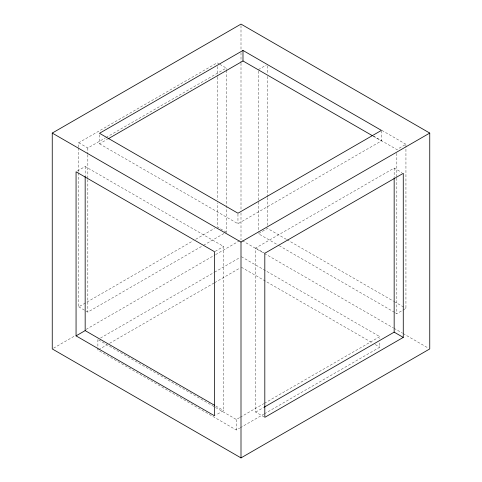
<?xml version="1.0" encoding="UTF-8"?>
<svg xmlns="http://www.w3.org/2000/svg" width="482" height="482" viewBox="0 0 482 482"><rect width="100%" height="100%" fill="white"/><g stroke="black" fill="none" stroke-linecap="round" stroke-linejoin="round"><path stroke-width="0.36" stroke-dasharray="2.41 1.81" d="M78.729 147.263L78.729 142.744L217.189 62.811L219.141 63.937M78.729 142.744L87.838 148.004L105.389 137.87M106.04 137.497L226.293 68.07L226.293 69.571M99.503 134.791L99.503 143.811L107.329 139.292M77.361 171.032L85.169 166.525L223.624 246.465L223.624 410.543L215.822 415.056M258.376 69.607L266.178 65.1M78.729 172.851L78.729 306.829L193.137 240.777M195.734 239.277L214.586 228.396M99.503 143.811L237.957 223.744L381.443 140.907L381.443 131.14M78.729 306.829L87.838 312.089L202.892 245.663M203.543 245.284L226.293 232.149L226.293 206.561M215.171 251.345L223.624 246.465M405.94 147.299L405.94 144.287L396.831 149.547L373.43 136.032M53.55 348.173L75.029 335.773M86.091 329.387L214.966 254.978M215.617 254.604L239.699 240.699M264.16 416.972L255.707 412.086L255.707 248.001L394.162 168.067L401.97 172.574M100.497 338.045L213.978 272.529M214.635 272.149L240.066 257.466M98.539 349.697L107.016 344.799M109.625 343.292L213.978 283.048M214.635 282.669L240.066 267.986M395.529 312.878L396.831 313.631L405.94 308.372L405.94 148.052M215.544 407.483L236.343 419.491L239.608 417.611M240.259 417.231L263.738 403.675M264.389 403.301L379.828 336.653L379.828 338.906M255.707 412.086L263.503 407.585M97.888 347.817L97.888 350.071L236.343 430.01L239.608 428.124M240.259 427.751L263.738 414.195M264.389 413.815L379.828 347.167L379.828 341.907M381.889 130.399L405.94 144.287M372.996 136.026L381.443 140.907M219.792 64.311L226.293 68.07M286.332 239.319L267.48 228.432L258.376 233.692L278.524 245.326M286.983 239.693L393.589 301.238M394.24 301.618L405.94 308.372M279.174 245.7L394.879 312.505M255.707 248.001L264.16 252.887M242.301 240.699L263.781 253.104M264.431 253.478L393.306 327.881M393.957 328.26L402.416 333.14M403.066 333.52L428.45 348.173M226.293 232.149L217.189 226.889L217.189 202.808M241.374 256.713L379.828 336.653M241.374 267.233L372.676 343.039M375.279 344.54L379.828 347.167M215.828 406.043L223.624 410.543M98.539 339.931L214.894 407.103M396.831 153.312L396.831 177.394M396.831 178.147L396.831 313.631M394.162 168.067L394.162 177.099M267.48 65.853L267.48 73.385M267.48 76.391L267.48 196.819M267.48 197.572L267.48 225.425M258.376 71.113L258.376 232.185M241 25.606L241 49.67M241 52.677L241 62.455M241 63.208L241 209.869M241 212.875L241 239.952M237.957 213.978L237.957 223.744M236.343 419.491L236.343 430.01M226.293 70.324L226.293 205.808M217.189 66.57L217.189 76.355M217.189 77.108L217.189 199.795M97.888 339.551L97.888 347.064M87.838 148.004L87.838 154.029M87.838 154.776L87.838 178.864M87.838 179.617L87.838 312.089M85.169 166.525L85.169 175.556M78.729 148.016L78.729 172.098"/><path stroke-width="0.72" d="M52.249 133.074L241 24.1L429.751 133.074L429.751 348.926L241 457.9L52.249 348.926L52.249 133.074L241 242.048L429.751 133.074M242.988 50.447L99.503 133.291L237.957 213.225L381.443 130.387L242.988 50.447L242.988 60.967L107.98 138.912M76.06 335.87L214.52 415.803L214.52 251.718L76.06 171.785L76.06 335.87L85.169 330.61L214.526 405.29M264.154 407.206L394.162 332.152L403.271 337.406L403.271 173.327L264.811 253.261L264.811 417.346L403.271 337.406M242.988 60.967L372.345 135.653M394.162 177.852L394.162 332.152M241 242.048L241 457.9M85.169 176.31L85.169 330.61"/></g></svg>
